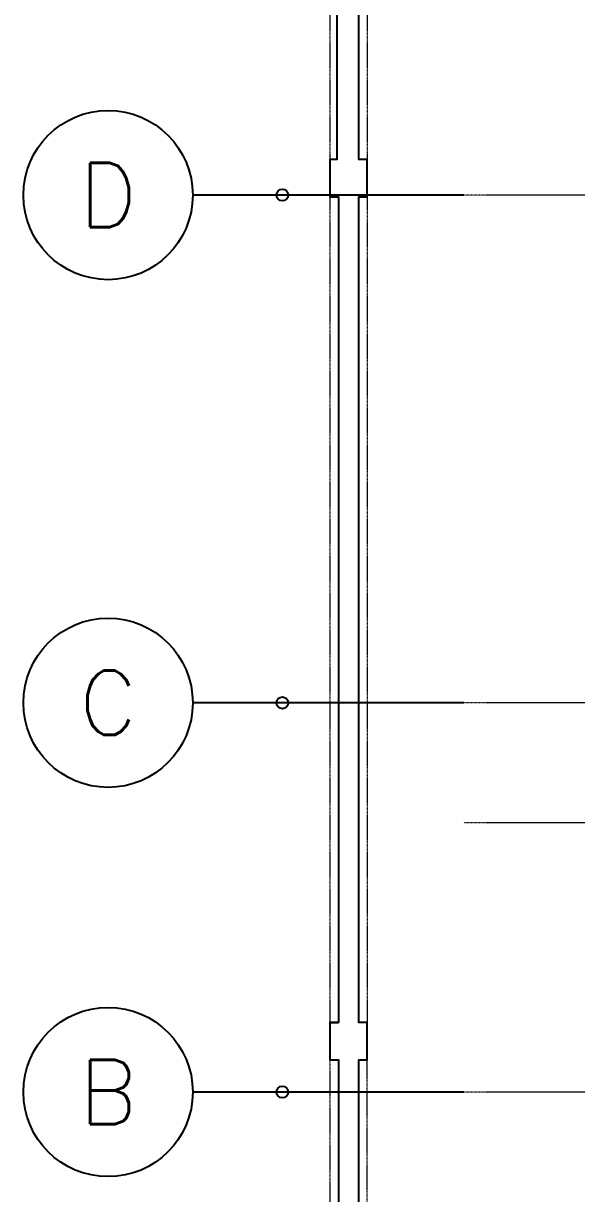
# Model space of a CAD drawing. Header units: millimetres. Extents: x 0 to 71617, y -15450 to 30894.
# Drawn here: x 16587 to 19853, y -7457 to -542 of the extents above; entities that cross this region are included whole.
import ezdxf
from ezdxf.enums import TextEntityAlignment as Align

# ---------------------------------------------------------------- set-up
doc = ezdxf.new("R2010")
doc.units = ezdxf.units.MM
doc.linetypes.add('CENTER2', pattern=[1.125, 0.75, -0.125, 0.125, -0.125])
doc.linetypes.add('HIDDEN', pattern=[0.375, 0.25, -0.125])
for name, color, linetype, lineweight in [('axis', 40, 'CENTER2', 5), ('DIM2', 4, 'Continuous', 5), ('Hatch', 8, 'Continuous', 5), ('LINE-DETAIL-SAKURA', 2, 'Continuous', 30)]:
    doc.layers.add(name, color=color, linetype=linetype, lineweight=lineweight)
for name, color, linetype in [('DIMS-BUBL-002', 2, 'Continuous'), ('DIMS-BUBL-005', 5, 'Continuous'), ('DIMS-BUBL-008', 250, 'Continuous'), ('Wall', 7, 'Continuous')]:
    doc.layers.add(name, color=color, linetype=linetype)
doc.styles.add('SIMPLEX', font='simplex.shx')

# ---------------------------------------------------------------- blocks, each defined once
blk = doc.blocks.new('FENCE-1ST')
at = {"layer": 'Hatch', "linetype": 'HIDDEN', "elevation": -7.9}
for points in [[(-110, 10609.2), (-70, 10609.2), (-70, 15789), (-110, 15789)], [(60, 15789), (110, 15789), (110, 10609.2), (60, 10609.2)], [(-110, 5509.3), (-60, 5509.3), (-60, 10389.2), (-110, 10389.2)], [(60, 10389.2), (110, 10389.2), (110, 5509.9), (60, 5509.9)], [(-110, 109.5), (-60, 109.5), (-60, 5289.3), (-110, 5289.3)], [(110, 5289.3), (60, 5289.3), (60, 109.5), (110, 109.5)]]:
    blk.add_lwpolyline(points, close=True, dxfattribs=at)
at = {"layer": 'Wall', "elevation": -7.9}
for points in [[(9890, 15959.6), (6091.9, 15959.7), (6091.9, 16009.6), (5871.9, 16009.6), (5871.9, 15959.6), (2091.9, 15959.6), (2091.9, 16009.6), (1871.9, 16009.6), (1871.9, 15959.6), (110, 15959.6), (110, 16009.6), (-110, 16009.6), (-110, 15789.6), (-70, 15789.6), (-70, 10609.7), (-110, 10609.7), (-110, 10389.7), (-60, 10389.7), (-60, 5509.9), (-110, 5509.9), (-110, 5289.9), (-60, 5289.9), (-60, 110)], [(60, 110), (60, 5289.3), (110.2, 5289.3), (110.2, 5509.9), (60, 5509.9), (60, 10389.7), (110, 10389.7), (110, 10609.7), (60, 10609.7), (60, 15789.6), (110, 15789.6), (110, 15839.6), (1871.9, 15839.6), (1871.9, 15789.6), (2091.9, 15789.6), (2091.9, 15839.6), (5871.9, 15839.6), (5871.9, 15789.6), (6091.9, 15789.6), (6091.9, 15839.6), (9890, 15839.6)]]:
    blk.add_lwpolyline(points, dxfattribs=at)
blk = doc.blocks.new('BUBBLE-H3')
at = {"layer": 'DIMS-BUBL-002'}
blk.add_circle((1.0291, 0, 0.0079), 0.035, dxfattribs=at)
at = {"layer": 'DIMS-BUBL-008'}
blk.add_line((2.1, 0), (0.7, 0), dxfattribs=at)
blk.add_lwpolyline([(0.7, 0), (0.5, 0)], dxfattribs=at)
blk.add_circle((0, 0), 0.5, dxfattribs=at)
at = {"layer": 'DIMS-BUBL-005', "style": 'SIMPLEX'}
blk.add_attdef('-', text='', height=0.38, dxfattribs=at).set_placement((0.02, 0), align=Align.MIDDLE)
blk = doc.blocks.new('GRIDLINE-GF')
at = {"layer": 'axis'}
for p, q in [((48410, 6500), (-4020, 6500)), ((48410, 3500, 0), (-4020, 3500, 7.6)), ((-100, 2790), (-4020, 2790)), ((48410, 1200), (-4020, 1200))]:
    blk.add_line(p, q, dxfattribs=at)
at = {"layer": 'DIMS-BUBL-008'}
ref = blk.add_blockref('BUBBLE-H3', (-6120, 6500), dxfattribs=dict(at, xscale=1000, yscale=1000, zscale=1000))
ref.add_attrib('-', 'D', dxfattribs={"layer": '0', "color": 5, "linetype": 'Continuous', "height": 380, "style": 'SIMPLEX'}).set_placement((-6120, 6500), align=Align.MIDDLE)
ref = blk.add_blockref('BUBBLE-H3', (-6120, 3500, 7.9), dxfattribs=dict(at, xscale=1000, yscale=1000, zscale=1000))
ref.add_attrib('-', 'C', dxfattribs={"layer": '0', "color": 5, "linetype": 'Continuous', "height": 380, "style": 'SIMPLEX'}).set_placement((-6120, 3500, 7.9), align=Align.MIDDLE)
ref = blk.add_blockref('BUBBLE-H3', (-6120, 1200), dxfattribs=dict(at, xscale=1000, yscale=1000, zscale=1000))
ref.add_attrib('-', 'B', dxfattribs={"layer": '0', "color": 5, "linetype": 'Continuous', "height": 380, "style": 'SIMPLEX'}).set_placement((-6120, 1200), align=Align.MIDDLE)

msp = doc.modelspace()

# ---------------------------------------------------------------- block references
at = {"layer": 'DIM2'}
msp.add_blockref('GRIDLINE-GF', (23206.5, -8056.5, 7.9), dxfattribs=at)
at = {"layer": 'LINE-DETAIL-SAKURA'}
msp.add_blockref('FENCE-1ST', (18506.5, -11956.1, 15.9), dxfattribs=at)

doc.saveas('drawing.dxf')
